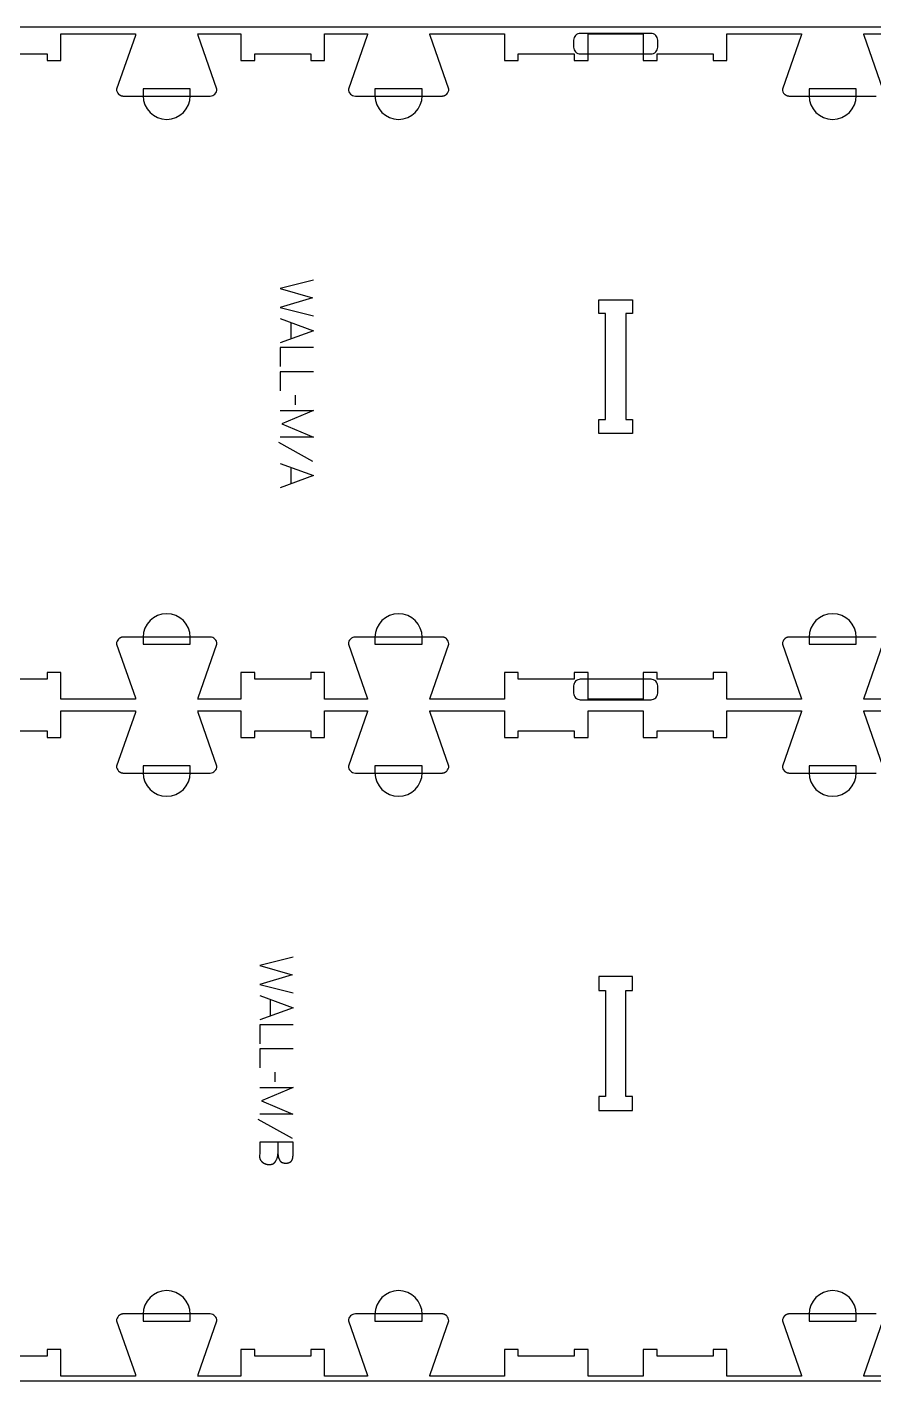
# Model space of a CAD drawing. Extents: x -37379 to -34195, y -10461 to -4867.
# Drawn here: x -35721 to -34958, y -6791 to -5571 of the extents above; entities that cross this region are included whole.
import ezdxf

# ---------------------------------------------------------------- set-up
doc = ezdxf.new("R2010")
doc.units = 0
for name, color, linetype in [('0_SHEET_SPRUCEPLY_2440X122', 1, 'CONTINUOUS'), ('1_ANYTOOL_1MMDEEP_LABELS_S', 2, 'CONTINUOUS'), ('3_ANYTOOL_CUTTHROUGH_INSID', 4, 'CONTINUOUS'), ('4_ANYTOOL_CUTTHROUGH_OUTSI', 5, 'CONTINUOUS'), ('5_ANYTOOL_HALF_MILL_9MM_IN', 3, 'CONTINUOUS')]:
    doc.layers.add(name, color=color, linetype=linetype)

msp = doc.modelspace()

# ---------------------------------------------------------------- linework, layer by layer
at = {"layer": '0_SHEET_SPRUCEPLY_2440X122'}
msp.add_lwpolyline([(-37007, -5571.2), (-37007, -6791.2), (-34567, -6791.2), (-34567, -5571.2)], close=True, dxfattribs=at)
at = {"layer": '1_ANYTOOL_1MMDEEP_LABELS_S'}
for points in [[(-35463.2, -5799.2), (-35493.2, -5806.9), (-35464.1, -5815.3), (-35493.2, -5823.8), (-35463.2, -5831.3)], [(-35493.2, -5833.9), (-35463.2, -5844.8), (-35493.2, -5855.8)], [(-35483.7, -5837.4), (-35483.7, -5852.3)], [(-35463.2, -5860.1), (-35493.2, -5860.1), (-35493.2, -5877.2)], [(-35463.2, -5881.9), (-35493.2, -5881.9), (-35493.2, -5899)], [(-35479.3, -5911.7), (-35479.4, -5902.9)], [(-35493.2, -5916.8), (-35463.2, -5916.8), (-35491.6, -5928.8), (-35463.3, -5940.8), (-35493.2, -5940.8)], [(-35463.7, -5962.7), (-35494.5, -5945.5)], [(-35493.2, -5964.4), (-35463.2, -5975.3), (-35493.2, -5986.3)], [(-35483.7, -5967.9), (-35483.7, -5982.8)], [(-35481.6, -6409.3), (-35511.6, -6417), (-35482.5, -6425.4), (-35511.6, -6433.9), (-35481.6, -6441.4)], [(-35511.6, -6444), (-35481.6, -6454.9), (-35511.6, -6465.9)], [(-35502.1, -6447.4), (-35502.1, -6462.4)], [(-35481.6, -6470.2), (-35511.6, -6470.2), (-35511.6, -6487.3)], [(-35481.6, -6492), (-35511.6, -6492), (-35511.6, -6509.1)], [(-35497.8, -6521.8), (-35497.8, -6513)], [(-35511.6, -6526.9), (-35481.6, -6526.9), (-35510, -6538.9), (-35481.8, -6550.9), (-35511.6, -6550.9)], [(-35482.1, -6572.8), (-35512.9, -6555.6)], [(-35481.6, -6576.2), (-35511.6, -6576.2), (-35511.6, -6585.9), (-35511.7, -6588.4), (-35511.7, -6588.6), (-35511.7, -6588.9), (-35511.7, -6589.1), (-35511.7, -6589.3), (-35511.7, -6589.5), (-35511.7, -6589.7), (-35511.7, -6589.9), (-35511.6, -6590.1), (-35511.6, -6590.4), (-35511.5, -6590.6), (-35511.5, -6590.7), (-35511.4, -6590.9), (-35511.4, -6591.1), (-35511.3, -6591.3), (-35511.2, -6591.5), (-35511.1, -6591.7), (-35511.1, -6591.9), (-35511, -6592), (-35510.9, -6592.2), (-35510.8, -6592.4), (-35510.7, -6592.6), (-35510.6, -6592.7), (-35510.4, -6592.9), (-35510.3, -6593), (-35510.2, -6593.2), (-35510.1, -6593.3), (-35509.9, -6593.5), (-35509.8, -6593.6), (-35509.6, -6593.8), (-35509.5, -6593.9), (-35509.3, -6594), (-35509.1, -6594.2), (-35509, -6594.3), (-35508.8, -6594.4), (-35508.6, -6594.5), (-35508.4, -6594.7), (-35508.3, -6594.8), (-35508.1, -6594.9), (-35507.9, -6595), (-35507.7, -6595.1), (-35507.6, -6595.2), (-35507.4, -6595.3), (-35507.2, -6595.4), (-35507, -6595.4), (-35506.8, -6595.5), (-35506.6, -6595.6), (-35506.5, -6595.7), (-35506.3, -6595.7), (-35506.1, -6595.8), (-35505.9, -6595.9), (-35505.7, -6595.9), (-35505.5, -6596), (-35505.3, -6596), (-35505.1, -6596), (-35504.9, -6596.1), (-35504.7, -6596.1), (-35504.5, -6596.1), (-35504.3, -6596.2), (-35504.1, -6596.2), (-35503.9, -6596.2), (-35503.7, -6596.2), (-35503.5, -6596.2), (-35503.3, -6596.2), (-35503.1, -6596.2), (-35502.9, -6596.2), (-35502.6, -6596.2), (-35502.4, -6596.2), (-35502.1, -6596.2), (-35501.9, -6596.2), (-35501.7, -6596.1), (-35501.4, -6596.1), (-35501.2, -6596.1), (-35501, -6596), (-35500.8, -6596), (-35500.6, -6595.9), (-35500.4, -6595.8), (-35500.2, -6595.8), (-35500, -6595.7), (-35499.8, -6595.6), (-35499.6, -6595.5), (-35499.5, -6595.5), (-35499.4, -6595.4), (-35499.4, -6595.4), (-35499.3, -6595.3), (-35499.2, -6595.3), (-35499.1, -6595.2), (-35499, -6595.2), (-35498.9, -6595.1), (-35498.8, -6595.1), (-35498.8, -6595), (-35498.7, -6594.9), (-35498.6, -6594.9), (-35498.5, -6594.8), (-35498.4, -6594.7), (-35498.4, -6594.7), (-35498.3, -6594.6), (-35498.2, -6594.5), (-35498.2, -6594.5), (-35498.1, -6594.4), (-35498, -6594.3), (-35497.9, -6594.3), (-35497.9, -6594.2), (-35497.7, -6594), (-35497.6, -6593.9), (-35497.5, -6593.7), (-35497.4, -6593.5), (-35497.3, -6593.3), (-35497.1, -6593), (-35496.8, -6592.6), (-35496.7, -6592.2), (-35496.5, -6591.8), (-35496.3, -6591.4), (-35496.1, -6591), (-35496, -6590.6), (-35495.9, -6590.2), (-35495.7, -6589.8), (-35495.6, -6589.4), (-35495.5, -6589), (-35495.4, -6588.5), (-35495.4, -6588.1), (-35495.3, -6587.6), (-35495.2, -6587.2), (-35495.2, -6586.7)], [(-35495.3, -6576.2), (-35495.2, -6586.7), (-35495.2, -6587.1), (-35495.1, -6587.5), (-35495.1, -6587.9), (-35495, -6588.3), (-35494.9, -6588.7), (-35494.9, -6589), (-35494.8, -6589.4), (-35494.7, -6589.8), (-35494.6, -6590.1), (-35494.5, -6590.5), (-35494.4, -6590.8), (-35494.2, -6591.2), (-35494.1, -6591.5), (-35493.9, -6591.8), (-35493.8, -6592.1), (-35493.6, -6592.5), (-35493.6, -6592.5), (-35493.5, -6592.6), (-35493.5, -6592.7), (-35493.4, -6592.8), (-35493.4, -6592.8), (-35493.3, -6592.9), (-35493.3, -6593), (-35493.2, -6593), (-35493.2, -6593.1), (-35493.1, -6593.2), (-35493.1, -6593.2), (-35493, -6593.3), (-35493, -6593.4), (-35492.9, -6593.4), (-35492.8, -6593.5), (-35492.8, -6593.6), (-35492.7, -6593.6), (-35492.6, -6593.7), (-35492.6, -6593.7), (-35492.5, -6593.8), (-35492.4, -6593.8), (-35492.4, -6593.9), (-35492.3, -6593.9), (-35492.2, -6594), (-35492.1, -6594), (-35492.1, -6594.1), (-35492, -6594.1), (-35491.9, -6594.2), (-35491.8, -6594.2), (-35491.7, -6594.3), (-35491.7, -6594.3), (-35491.6, -6594.3), (-35491.5, -6594.4), (-35491.4, -6594.4), (-35491.2, -6594.5), (-35491, -6594.5), (-35490.8, -6594.6), (-35490.6, -6594.7), (-35490.4, -6594.7), (-35490.2, -6594.8), (-35490, -6594.8), (-35489.8, -6594.8), (-35489.6, -6594.9), (-35489.3, -6594.9), (-35489.1, -6594.9), (-35488.9, -6594.9), (-35488.6, -6595), (-35488.4, -6595), (-35488.1, -6595), (-35487.7, -6595), (-35487.5, -6594.9), (-35487.3, -6594.9), (-35487.1, -6594.9), (-35487, -6594.9), (-35486.8, -6594.9), (-35486.6, -6594.9), (-35486.4, -6594.8), (-35486.3, -6594.8), (-35486.1, -6594.8), (-35485.9, -6594.7), (-35485.8, -6594.7), (-35485.6, -6594.6), (-35485.4, -6594.6), (-35485.3, -6594.5), (-35485.1, -6594.5), (-35485, -6594.4), (-35484.8, -6594.4), (-35484.7, -6594.3), (-35484.6, -6594.2), (-35484.4, -6594.2), (-35484.3, -6594.1), (-35484.2, -6594), (-35484, -6593.9), (-35483.9, -6593.9), (-35483.8, -6593.8), (-35483.7, -6593.7), (-35483.6, -6593.6), (-35483.5, -6593.5), (-35483.4, -6593.4), (-35483.3, -6593.3), (-35483.2, -6593.2), (-35483.1, -6593.1), (-35483, -6593), (-35482.9, -6592.8), (-35482.8, -6592.7), (-35482.7, -6592.6), (-35482.6, -6592.5), (-35482.6, -6592.4), (-35482.5, -6592.2), (-35482.4, -6592.1), (-35482.3, -6591.9), (-35482.3, -6591.8), (-35482.2, -6591.7), (-35482.2, -6591.5), (-35482.1, -6591.4), (-35482.1, -6591.2), (-35482, -6591), (-35482, -6590.9), (-35481.9, -6590.7), (-35481.9, -6590.5), (-35481.8, -6590.4), (-35481.8, -6590.2), (-35481.8, -6590), (-35481.7, -6589.8), (-35481.7, -6589.7), (-35481.7, -6589.5), (-35481.7, -6589.3), (-35481.7, -6589.1), (-35481.7, -6588.7), (-35481.6, -6588.3), (-35481.6, -6576.2)]]:
    msp.add_lwpolyline(points, dxfattribs=at)
at = {"layer": '3_ANYTOOL_CUTTHROUGH_INSID', "color": 4}
for points in [[(-35206, -5816.9), (-35175.7, -5816.9), (-35175.7, -5829.4), (-35181.7, -5829.4), (-35181.7, -5924.9), (-35175.7, -5924.9), (-35175.7, -5937.4), (-35206.2, -5937.4), (-35206.2, -5924.9), (-35200.2, -5924.9), (-35200.2, -5829.4), (-35206.2, -5829.4), (-35206.2, -5816.9)], [(-35176, -6426.9), (-35206.2, -6426.9), (-35206.2, -6439.4), (-35200.2, -6439.4), (-35200.2, -6534.9), (-35206.2, -6534.9), (-35206.2, -6547.4), (-35175.7, -6547.4), (-35175.7, -6534.9), (-35181.7, -6534.9), (-35181.7, -6439.4), (-35175.7, -6439.4), (-35175.7, -6426.9)]]:
    msp.add_lwpolyline(points, close=True, dxfattribs=at)
at = {"layer": '4_ANYTOOL_CUTTHROUGH_OUTSI', "color": 5}
for points in [[(-35753.7, -5595.4), (-35703.2, -5595.4), (-35703.2, -5601.4), (-35690.7, -5601.4), (-35690.7, -5577.4), (-35623.5, -5577.4), (-35623.5, -5577.4, -0.061485), (-35623.7, -5578.8), (-35640.6, -5627.1), (-35640.7, -5627.1), (-35640.7, -5627.1), (-35640.7, -5627.1, 0.198912), (-35638.8, -5631.6), (-35638.7, -5631.7), (-35638.6, -5631.8), (-35638.5, -5631.9), (-35638.4, -5632), (-35638.3, -5632.1), (-35638.1, -5632.1), (-35638, -5632.2), (-35637.9, -5632.3), (-35637.8, -5632.4), (-35637.6, -5632.5), (-35637.5, -5632.6), (-35637.4, -5632.6), (-35637.2, -5632.7), (-35637.1, -5632.8), (-35636.9, -5632.8), (-35636.8, -5632.9), (-35636.7, -5633), (-35636.5, -5633), (-35636.4, -5633.1), (-35636.2, -5633.1), (-35636.1, -5633.2), (-35635.9, -5633.2), (-35635.8, -5633.2), (-35635.6, -5633.3), (-35635.5, -5633.3), (-35635.3, -5633.3), (-35635.2, -5633.3), (-35635, -5633.4), (-35634.9, -5633.4), (-35634.7, -5633.4), (-35634.6, -5633.4), (-35634.4, -5633.4), (-35556.4, -5633.4, 0.414214), (-35550.2, -5627.1), (-35550.2, -5627.1), (-35550.2, -5627.1), (-35567.1, -5578.8), (-35567.1, -5578.8, -0.061485), (-35567.3, -5577.4), (-35528.7, -5577.4), (-35528.7, -5601.4), (-35516.2, -5601.4), (-35516.2, -5595.4), (-35465.7, -5595.4), (-35465.7, -5601.4), (-35453.2, -5601.4), (-35453.2, -5577.4), (-35414.6, -5577.4), (-35414.6, -5577.4, -0.061485), (-35414.8, -5578.8), (-35431.7, -5627.1), (-35431.8, -5627.1), (-35431.8, -5627.1), (-35431.8, -5627.1, 0.414214), (-35425.5, -5633.4), (-35347.5, -5633.4), (-35347.4, -5633.4), (-35347.2, -5633.4), (-35347.1, -5633.4), (-35346.9, -5633.4), (-35346.7, -5633.3), (-35346.6, -5633.3), (-35346.4, -5633.3), (-35346.3, -5633.3), (-35346.1, -5633.2), (-35346, -5633.2), (-35345.8, -5633.2), (-35345.7, -5633.1), (-35345.5, -5633.1), (-35345.4, -5633), (-35345.3, -5633), (-35345.1, -5632.9), (-35345, -5632.8), (-35344.8, -5632.8), (-35344.7, -5632.7), (-35344.6, -5632.6), (-35344.4, -5632.6), (-35344.3, -5632.5), (-35344.1, -5632.4), (-35344, -5632.3), (-35343.9, -5632.2), (-35343.8, -5632.1), (-35343.6, -5632.1), (-35343.5, -5632), (-35343.4, -5631.9), (-35343.3, -5631.8), (-35343.2, -5631.7), (-35343.1, -5631.6, 0.198912), (-35341.3, -5627.1), (-35341.3, -5627.1), (-35341.3, -5627.1), (-35358.2, -5578.8), (-35358.2, -5578.8, -0.061485), (-35358.4, -5577.4), (-35291.2, -5577.4), (-35291.2, -5601.4), (-35278.7, -5601.4), (-35278.7, -5595.4), (-35228.2, -5595.4), (-35228.2, -5601.4), (-35215.7, -5601.4), (-35215.7, -5577.4), (-35166.2, -5577.4), (-35166.2, -5601.4), (-35153.7, -5601.4), (-35153.7, -5595.4), (-35103.2, -5595.4), (-35103.2, -5601.4), (-35090.7, -5601.4), (-35090.7, -5577.4), (-35023.5, -5577.4), (-35023.5, -5577.4, -0.061485), (-35023.7, -5578.8), (-35040.6, -5627.1), (-35040.7, -5627.1), (-35040.7, -5627.1), (-35040.7, -5627.1, 0.198912), (-35038.8, -5631.6), (-35038.7, -5631.7), (-35038.6, -5631.8), (-35038.5, -5631.9), (-35038.4, -5632), (-35038.3, -5632.1), (-35038.1, -5632.1), (-35038, -5632.2), (-35037.9, -5632.3), (-35037.8, -5632.4), (-35037.6, -5632.5), (-35037.5, -5632.6), (-35037.4, -5632.6), (-35037.2, -5632.7), (-35037.1, -5632.8), (-35036.9, -5632.8), (-35036.8, -5632.9), (-35036.7, -5633), (-35036.5, -5633), (-35036.4, -5633.1), (-35036.2, -5633.1), (-35036.1, -5633.2), (-35035.9, -5633.2), (-35035.8, -5633.2), (-35035.6, -5633.3), (-35035.5, -5633.3), (-35035.3, -5633.3), (-35035.2, -5633.3), (-35035, -5633.4), (-35034.9, -5633.4), (-35034.7, -5633.4), (-35034.6, -5633.4), (-35034.4, -5633.4), (-34956.4, -5633.4, 0.414214)], [(-34950.2, -5627.1), (-34967.1, -5578.8), (-34967.1, -5578.8, -0.061485), (-34967.3, -5577.4), (-34928.7, -5577.4)], [(-34956.4, -6120.9), (-35034.4, -6120.9), (-35034.6, -6120.9), (-35034.7, -6120.9), (-35034.9, -6120.9), (-35035, -6120.9), (-35035.2, -6120.9), (-35035.3, -6121), (-35035.5, -6121), (-35035.6, -6121), (-35035.8, -6121), (-35035.9, -6121.1), (-35036.1, -6121.1), (-35036.2, -6121.2), (-35036.4, -6121.2), (-35036.5, -6121.2), (-35036.7, -6121.3), (-35036.8, -6121.4), (-35036.9, -6121.4), (-35037.1, -6121.5), (-35037.2, -6121.6), (-35037.4, -6121.6), (-35037.5, -6121.7), (-35037.6, -6121.8), (-35037.8, -6121.9), (-35037.9, -6121.9), (-35038, -6122), (-35038.1, -6122.1), (-35038.3, -6122.2), (-35038.4, -6122.3), (-35038.5, -6122.4), (-35038.6, -6122.5), (-35038.7, -6122.6), (-35038.8, -6122.7, 0.198912), (-35040.7, -6127.1), (-35040.7, -6127.2), (-35040.6, -6127.2), (-35023.7, -6175.5), (-35023.7, -6175.5, -0.061485), (-35023.5, -6176.9), (-35041, -6176.9), (-35090.7, -6176.9), (-35090.7, -6152.9), (-35103.2, -6152.9), (-35103.2, -6158.9), (-35153.7, -6158.9), (-35153.7, -6152.9), (-35166.2, -6152.9), (-35166.2, -6176.9), (-35215.7, -6176.9), (-35215.7, -6152.9), (-35228.2, -6152.9), (-35228.2, -6158.9), (-35278.7, -6158.9), (-35278.7, -6152.9), (-35291.2, -6152.9), (-35291.2, -6176.9), (-35358.4, -6176.9), (-35358.4, -6176.9, -0.061485), (-35358.2, -6175.5), (-35341.3, -6127.2), (-35341.3, -6127.2), (-35341.3, -6127.1), (-35341.3, -6127.1, 0.198912), (-35343.1, -6122.7), (-35343.2, -6122.6), (-35343.3, -6122.5), (-35343.4, -6122.4), (-35343.5, -6122.3), (-35343.6, -6122.2), (-35343.8, -6122.1), (-35343.9, -6122), (-35344, -6121.9), (-35344.1, -6121.9), (-35344.3, -6121.8), (-35344.4, -6121.7), (-35344.6, -6121.6), (-35344.7, -6121.6), (-35344.8, -6121.5), (-35345, -6121.4), (-35345.1, -6121.4), (-35345.3, -6121.3), (-35345.4, -6121.2), (-35345.5, -6121.2), (-35345.7, -6121.2), (-35345.8, -6121.1), (-35346, -6121.1), (-35346.1, -6121), (-35346.3, -6121), (-35346.4, -6121), (-35346.6, -6121), (-35346.7, -6120.9), (-35346.9, -6120.9), (-35347.1, -6120.9), (-35347.2, -6120.9), (-35347.4, -6120.9), (-35347.5, -6120.9), (-35425.5, -6120.9, 0.414214), (-35431.8, -6127.1), (-35431.8, -6127.2), (-35431.7, -6127.2), (-35414.8, -6175.5), (-35414.8, -6175.5, -0.061485), (-35414.6, -6176.9), (-35453.2, -6176.9), (-35453.2, -6152.9), (-35465.7, -6152.9), (-35465.7, -6158.9), (-35516.2, -6158.9), (-35516.2, -6152.9), (-35528.7, -6152.9), (-35528.7, -6176.9), (-35567.3, -6176.9), (-35567.3, -6176.9, -0.061485), (-35567.1, -6175.5), (-35550.2, -6127.2), (-35550.2, -6127.2), (-35550.2, -6127.1), (-35550.2, -6127.1, 0.414214), (-35556.4, -6120.9), (-35634.4, -6120.9), (-35634.6, -6120.9), (-35634.7, -6120.9), (-35634.9, -6120.9), (-35635, -6120.9), (-35635.2, -6120.9), (-35635.3, -6121), (-35635.5, -6121), (-35635.6, -6121), (-35635.8, -6121), (-35635.9, -6121.1), (-35636.1, -6121.1), (-35636.2, -6121.2), (-35636.4, -6121.2), (-35636.5, -6121.2), (-35636.7, -6121.3), (-35636.8, -6121.4), (-35636.9, -6121.4), (-35637.1, -6121.5), (-35637.2, -6121.6), (-35637.4, -6121.6), (-35637.5, -6121.7), (-35637.6, -6121.8), (-35637.8, -6121.9), (-35637.9, -6121.9), (-35638, -6122), (-35638.1, -6122.1), (-35638.3, -6122.2), (-35638.4, -6122.3), (-35638.5, -6122.4), (-35638.6, -6122.5), (-35638.7, -6122.6), (-35638.8, -6122.7, 0.198912), (-35640.7, -6127.1), (-35640.7, -6127.2), (-35640.6, -6127.2), (-35623.7, -6175.5), (-35623.7, -6175.5, -0.061485), (-35623.5, -6176.9), (-35641, -6176.9), (-35690.7, -6176.9), (-35690.7, -6152.9), (-35703.2, -6152.9), (-35703.2, -6158.9), (-35753.7, -6158.9)], [(-34928.7, -6176.9), (-34967.3, -6176.9), (-34967.3, -6176.9, -0.061485), (-34967.1, -6175.5), (-34950.2, -6127.2)], [(-35753.7, -6205.4), (-35703.2, -6205.4), (-35703.2, -6211.4), (-35690.7, -6211.4), (-35690.7, -6187.4), (-35623.5, -6187.4), (-35623.5, -6187.4, -0.061485), (-35623.7, -6188.8), (-35640.6, -6237.1), (-35640.7, -6237.1), (-35640.7, -6237.1), (-35640.7, -6237.1, 0.198912), (-35638.8, -6241.6), (-35638.7, -6241.7), (-35638.6, -6241.8), (-35638.5, -6241.9), (-35638.4, -6242), (-35638.3, -6242.1), (-35638.1, -6242.1), (-35638, -6242.2), (-35637.9, -6242.3), (-35637.8, -6242.4), (-35637.6, -6242.5), (-35637.5, -6242.6), (-35637.4, -6242.6), (-35637.2, -6242.7), (-35637.1, -6242.8), (-35636.9, -6242.8), (-35636.8, -6242.9), (-35636.7, -6243), (-35636.5, -6243), (-35636.4, -6243.1), (-35636.2, -6243.1), (-35636.1, -6243.2), (-35635.9, -6243.2), (-35635.8, -6243.2), (-35635.6, -6243.3), (-35635.5, -6243.3), (-35635.3, -6243.3), (-35635.2, -6243.3), (-35635, -6243.4), (-35634.9, -6243.4), (-35634.7, -6243.4), (-35634.6, -6243.4), (-35634.4, -6243.4), (-35556.4, -6243.4, 0.414214), (-35550.2, -6237.1), (-35550.2, -6237.1), (-35550.2, -6237.1), (-35567.1, -6188.8), (-35567.1, -6188.8, -0.061485), (-35567.3, -6187.4), (-35528.7, -6187.4), (-35528.7, -6211.4), (-35516.2, -6211.4), (-35516.2, -6205.4), (-35465.7, -6205.4), (-35465.7, -6211.4), (-35453.2, -6211.4), (-35453.2, -6187.4), (-35414.6, -6187.4), (-35414.6, -6187.4, -0.061485), (-35414.8, -6188.8), (-35431.7, -6237.1), (-35431.8, -6237.1), (-35431.8, -6237.1), (-35431.8, -6237.1, 0.414214), (-35425.5, -6243.4), (-35347.5, -6243.4), (-35347.4, -6243.4), (-35347.2, -6243.4), (-35347.1, -6243.4), (-35346.9, -6243.4), (-35346.7, -6243.3), (-35346.6, -6243.3), (-35346.4, -6243.3), (-35346.3, -6243.3), (-35346.1, -6243.2), (-35346, -6243.2), (-35345.8, -6243.2), (-35345.7, -6243.1), (-35345.5, -6243.1), (-35345.4, -6243), (-35345.3, -6243), (-35345.1, -6242.9), (-35345, -6242.8), (-35344.8, -6242.8), (-35344.7, -6242.7), (-35344.6, -6242.6), (-35344.4, -6242.6), (-35344.3, -6242.5), (-35344.1, -6242.4), (-35344, -6242.3), (-35343.9, -6242.2), (-35343.8, -6242.1), (-35343.6, -6242.1), (-35343.5, -6242), (-35343.4, -6241.9), (-35343.3, -6241.8), (-35343.2, -6241.7), (-35343.1, -6241.6, 0.198912), (-35341.3, -6237.1), (-35341.3, -6237.1), (-35341.3, -6237.1), (-35358.2, -6188.8), (-35358.2, -6188.8, -0.061485), (-35358.4, -6187.4), (-35291.2, -6187.4), (-35291.2, -6211.4), (-35278.7, -6211.4), (-35278.7, -6205.4), (-35228.2, -6205.4), (-35228.2, -6211.4), (-35215.7, -6211.4), (-35215.7, -6187.4), (-35166.2, -6187.4), (-35166.2, -6211.4), (-35153.7, -6211.4), (-35153.7, -6205.4), (-35103.2, -6205.4), (-35103.2, -6211.4), (-35090.7, -6211.4), (-35090.7, -6187.4), (-35023.5, -6187.4), (-35023.5, -6187.4, -0.061485), (-35023.7, -6188.8), (-35040.6, -6237.1), (-35040.7, -6237.1), (-35040.7, -6237.1), (-35040.7, -6237.1, 0.198912), (-35038.8, -6241.6), (-35038.7, -6241.7), (-35038.6, -6241.8), (-35038.5, -6241.9), (-35038.4, -6242), (-35038.3, -6242.1), (-35038.1, -6242.1), (-35038, -6242.2), (-35037.9, -6242.3), (-35037.8, -6242.4), (-35037.6, -6242.5), (-35037.5, -6242.6), (-35037.4, -6242.6), (-35037.2, -6242.7), (-35037.1, -6242.8), (-35036.9, -6242.8), (-35036.8, -6242.9), (-35036.7, -6243), (-35036.5, -6243), (-35036.4, -6243.1), (-35036.2, -6243.1), (-35036.1, -6243.2), (-35035.9, -6243.2), (-35035.8, -6243.2), (-35035.6, -6243.3), (-35035.5, -6243.3), (-35035.3, -6243.3), (-35035.2, -6243.3), (-35035, -6243.4), (-35034.9, -6243.4), (-35034.7, -6243.4), (-35034.6, -6243.4), (-35034.4, -6243.4), (-34956.4, -6243.4, 0.414214)], [(-34950.2, -6237.1), (-34967.1, -6188.8), (-34967.1, -6188.8, -0.061485), (-34967.3, -6187.4), (-34928.7, -6187.4)], [(-34956.4, -6730.9), (-35034.4, -6730.9), (-35034.6, -6730.9), (-35034.7, -6730.9), (-35034.9, -6730.9), (-35035, -6730.9), (-35035.2, -6730.9), (-35035.3, -6731), (-35035.5, -6731), (-35035.6, -6731), (-35035.8, -6731), (-35035.9, -6731.1), (-35036.1, -6731.1), (-35036.2, -6731.2), (-35036.4, -6731.2), (-35036.5, -6731.2), (-35036.7, -6731.3), (-35036.8, -6731.4), (-35036.9, -6731.4), (-35037.1, -6731.5), (-35037.2, -6731.6), (-35037.4, -6731.6), (-35037.5, -6731.7), (-35037.6, -6731.8), (-35037.8, -6731.9), (-35037.9, -6731.9), (-35038, -6732), (-35038.1, -6732.1), (-35038.3, -6732.2), (-35038.4, -6732.3), (-35038.5, -6732.4), (-35038.6, -6732.5), (-35038.7, -6732.6), (-35038.8, -6732.7, 0.198912), (-35040.7, -6737.1), (-35040.7, -6737.2), (-35040.6, -6737.2), (-35023.7, -6785.5), (-35023.7, -6785.5, -0.061485), (-35023.5, -6786.9), (-35041, -6786.9), (-35090.7, -6786.9), (-35090.7, -6762.9), (-35103.2, -6762.9), (-35103.2, -6768.9), (-35153.7, -6768.9), (-35153.7, -6762.9), (-35166.2, -6762.9), (-35166.2, -6786.9), (-35215.7, -6786.9), (-35215.7, -6762.9), (-35228.2, -6762.9), (-35228.2, -6768.9), (-35278.7, -6768.9), (-35278.7, -6762.9), (-35291.2, -6762.9), (-35291.2, -6786.9), (-35358.4, -6786.9), (-35358.4, -6786.9, -0.061485), (-35358.2, -6785.5), (-35341.3, -6737.2), (-35341.3, -6737.2), (-35341.3, -6737.1), (-35341.3, -6737.1, 0.198912), (-35343.1, -6732.7), (-35343.2, -6732.6), (-35343.3, -6732.5), (-35343.4, -6732.4), (-35343.5, -6732.3), (-35343.6, -6732.2), (-35343.8, -6732.1), (-35343.9, -6732), (-35344, -6731.9), (-35344.1, -6731.9), (-35344.3, -6731.8), (-35344.4, -6731.7), (-35344.6, -6731.6), (-35344.7, -6731.6), (-35344.8, -6731.5), (-35345, -6731.4), (-35345.1, -6731.4), (-35345.3, -6731.3), (-35345.4, -6731.2), (-35345.5, -6731.2), (-35345.7, -6731.2), (-35345.8, -6731.1), (-35346, -6731.1), (-35346.1, -6731), (-35346.3, -6731), (-35346.4, -6731), (-35346.6, -6731), (-35346.7, -6730.9), (-35346.9, -6730.9), (-35347.1, -6730.9), (-35347.2, -6730.9), (-35347.4, -6730.9), (-35347.5, -6730.9), (-35425.5, -6730.9, 0.414214), (-35431.8, -6737.1), (-35431.8, -6737.2), (-35431.7, -6737.2), (-35414.8, -6785.5), (-35414.8, -6785.5, -0.061485), (-35414.6, -6786.9), (-35453.2, -6786.9), (-35453.2, -6762.9), (-35465.7, -6762.9), (-35465.7, -6768.9), (-35516.2, -6768.9), (-35516.2, -6762.9), (-35528.7, -6762.9), (-35528.7, -6786.9), (-35567.3, -6786.9), (-35567.3, -6786.9, -0.061485), (-35567.1, -6785.5), (-35550.2, -6737.2), (-35550.2, -6737.2), (-35550.2, -6737.1), (-35550.2, -6737.1, 0.414214), (-35556.4, -6730.9), (-35634.4, -6730.9), (-35634.6, -6730.9), (-35634.7, -6730.9), (-35634.9, -6730.9), (-35635, -6730.9), (-35635.2, -6730.9), (-35635.3, -6731), (-35635.5, -6731), (-35635.6, -6731), (-35635.8, -6731), (-35635.9, -6731.1), (-35636.1, -6731.1), (-35636.2, -6731.2), (-35636.4, -6731.2), (-35636.5, -6731.2), (-35636.7, -6731.3), (-35636.8, -6731.4), (-35636.9, -6731.4), (-35637.1, -6731.5), (-35637.2, -6731.6), (-35637.4, -6731.6), (-35637.5, -6731.7), (-35637.6, -6731.8), (-35637.8, -6731.9), (-35637.9, -6731.9), (-35638, -6732), (-35638.1, -6732.1), (-35638.3, -6732.2), (-35638.4, -6732.3), (-35638.5, -6732.4), (-35638.6, -6732.5), (-35638.7, -6732.6), (-35638.8, -6732.7, 0.198912), (-35640.7, -6737.1), (-35640.7, -6737.2), (-35640.6, -6737.2), (-35623.7, -6785.5), (-35623.7, -6785.5, -0.061485), (-35623.5, -6786.9), (-35641, -6786.9), (-35690.7, -6786.9), (-35690.7, -6762.9), (-35703.2, -6762.9), (-35703.2, -6768.9), (-35753.7, -6768.9)], [(-34928.7, -6786.9), (-34967.3, -6786.9), (-34967.3, -6786.9, -0.061485), (-34967.1, -6785.5), (-34950.2, -6737.2)]]:
    msp.add_lwpolyline(points, format="xyb", dxfattribs=at)
at = {"layer": '5_ANYTOOL_HALF_MILL_9MM_IN', "color": 3}
for points in [[(-35222.8, -5576.9, 0.414214), (-35228.8, -5582.9), (-35228.8, -5589.4, 0.414214), (-35222.8, -5595.4), (-35159.1, -5595.4, 0.414214), (-35153.1, -5589.4), (-35153.1, -5582.9, 0.414214), (-35159.1, -5576.9)], [(-35616.7, -5633.1, 1), (-35574.2, -5633.1), (-35574.2, -5632.9), (-35574.2, -5626.9), (-35616.7, -5626.9), (-35616.7, -5632.9), (-35616.7, -5633.1)], [(-35407.8, -5633.1, 1), (-35365.3, -5633.1), (-35365.3, -5632.9), (-35365.3, -5626.9), (-35407.8, -5626.9), (-35407.8, -5632.9), (-35407.8, -5633.1)], [(-35016.7, -5633.1, 1), (-34974.2, -5633.1), (-34974.2, -5632.9), (-34974.2, -5626.9), (-35016.7, -5626.9), (-35016.7, -5632.9), (-35016.7, -5633.1)], [(-35574.2, -6121.1, 1), (-35616.7, -6121.1), (-35616.7, -6121.4), (-35616.7, -6127.4), (-35574.2, -6127.4), (-35574.2, -6121.4), (-35574.2, -6121.1)], [(-35365.3, -6121.1, 1), (-35407.8, -6121.1), (-35407.8, -6121.4), (-35407.8, -6127.4), (-35365.3, -6127.4), (-35365.3, -6121.4), (-35365.3, -6121.1)], [(-34974.2, -6121.1, 1), (-35016.7, -6121.1), (-35016.7, -6121.4), (-35016.7, -6127.4), (-34974.2, -6127.4), (-34974.2, -6121.4), (-34974.2, -6121.1)], [(-35222.8, -6158.9, 0.414214), (-35228.8, -6164.9), (-35228.8, -6171.4, 0.414214), (-35222.8, -6177.4), (-35159.1, -6177.4, 0.414214), (-35153.1, -6171.4), (-35153.1, -6164.9, 0.414214), (-35159.1, -6158.9)], [(-35616.7, -6243.1, 1), (-35574.2, -6243.1), (-35574.2, -6242.9), (-35574.2, -6236.9), (-35616.7, -6236.9), (-35616.7, -6242.9), (-35616.7, -6243.1)], [(-35407.8, -6243.1, 1), (-35365.3, -6243.1), (-35365.3, -6242.9), (-35365.3, -6236.9), (-35407.8, -6236.9), (-35407.8, -6242.9), (-35407.8, -6243.1)], [(-35016.7, -6243.1, 1), (-34974.2, -6243.1), (-34974.2, -6242.9), (-34974.2, -6236.9), (-35016.7, -6236.9), (-35016.7, -6242.9), (-35016.7, -6243.1)], [(-35574.2, -6731.1, 1), (-35616.7, -6731.1), (-35616.7, -6731.4), (-35616.7, -6737.4), (-35574.2, -6737.4), (-35574.2, -6731.4), (-35574.2, -6731.1)], [(-35365.3, -6731.1, 1), (-35407.8, -6731.1), (-35407.8, -6731.4), (-35407.8, -6737.4), (-35365.3, -6737.4), (-35365.3, -6731.4), (-35365.3, -6731.1)], [(-34974.2, -6731.1, 1), (-35016.7, -6731.1), (-35016.7, -6731.4), (-35016.7, -6737.4), (-34974.2, -6737.4), (-34974.2, -6731.4), (-34974.2, -6731.1)]]:
    msp.add_lwpolyline(points, format="xyb", close=True, dxfattribs=at)

doc.saveas('drawing.dxf')
